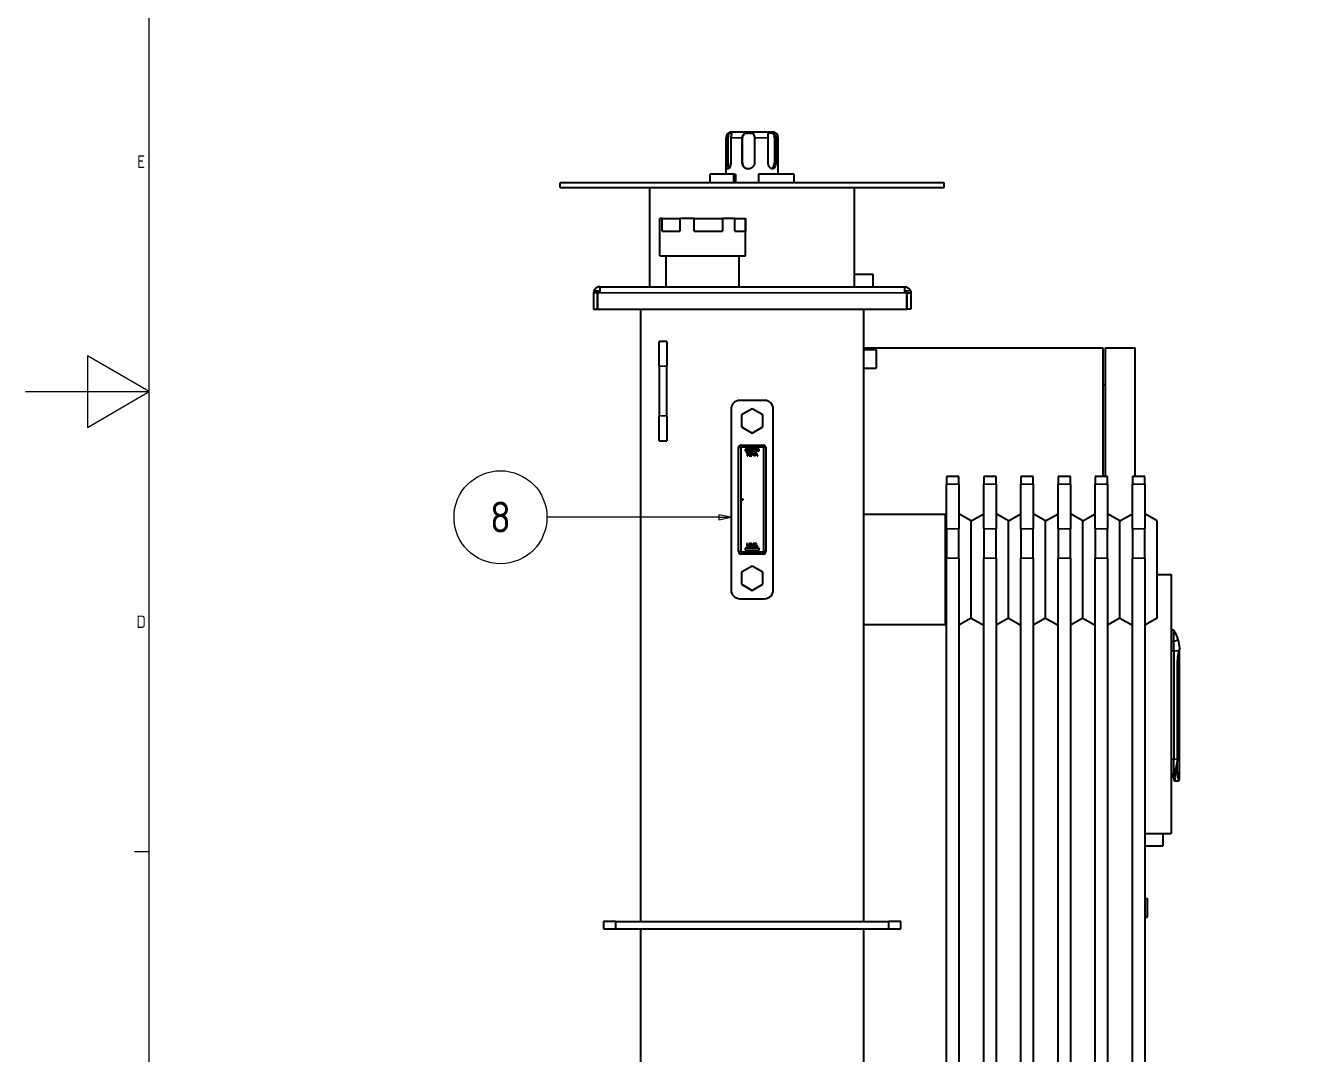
# Model space of a CAD drawing. Header units: millimetres. Extents: x 0 to 4205, y 0 to 2970.
# Drawn here: x 0 to 1025, y 950 to 1781 of the extents above; entities that cross this region are included whole.
import ezdxf

# ---------------------------------------------------------------- set-up
doc = ezdxf.new("R2010")
doc.units = ezdxf.units.MM
doc.header["$LTSCALE"] = 5
doc.layers.get('0').update_dxf_attribs({"color": 3, "lineweight": 25})
for name, color, linetype, lineweight in [('가시적인 것(ISO)', 3, 'Continuous', 40), ('가시적인 좁은 것(ISO)', 3, 'Continuous', 35), ('경계(ISO)', 7, 'Continuous', 25), ('기호(ISO)', 5, 'Continuous', 25)]:
    doc.layers.add(name, color=color, linetype=linetype, lineweight=lineweight)
doc.styles.add('문자 텍스트_PSTEK_POSCO', font='isocp.shx')
doc.styles.add('부품번호텍스트_PSTEK_POSCO', font='isocp.shx')

# ---------------------------------------------------------------- blocks, each defined once
blk = doc.blocks.new('경계 Default Border')
at = {"layer": '경계(ISO)'}
blk.add_line((20, 222.75), (17.6, 222.75), dxfattribs=at)
at = {"layer": '경계(ISO)', "flags": 128}
for points in [[(20, 20), (20, 574), (821, 574), (821, 20), (20, 20)], [(0, 297), (20, 297), (10, 302.77), (10, 291.23), (20, 297)]]:
    blk.add_lwpolyline(points, dxfattribs=at)
at = {"layer": '경계(ISO)', "color": 2, "char_height": 2, "attachment_point": 7, "style": '문자 텍스트_PSTEK_POSCO'}
for s, insert in [('E', (18.03, 333.11)), ('D', (17.92, 258.86))]:
    blk.add_mtext(s, dxfattribs=dict(at, insert=insert))

msp = doc.modelspace()

# ---------------------------------------------------------------- linework, layer by layer
at = {"layer": '가시적인 것(ISO)'}
for p, q in [((570.5156, 1694.7175), (602.5156, 1694.7175)), ((565.5156, 1660.6175), (565.5156, 1689.7175)), ((565.6982, 1669.7175), (565.6982, 1689.7175)), ((566.9986, 1669.7175), (566.9986, 1689.7175)), ((569.3364, 1689.7175), (569.3364, 1669.7175)), ((578.4998, 1669.7175), (578.4998, 1689.7175)), ((578.7102, 1669.7175), (578.7102, 1689.7175)), ((588.3857, 1689.7175), (588.3857, 1669.7175)), ((599.3172, 1669.7175), (599.3172, 1689.7175)), ((604.4748, 1689.7175), (604.4748, 1669.7175)), ((605.5649, 1689.7175), (605.5649, 1669.7175)), ((607.5156, 1660.6175), (607.5156, 1689.7175)), ((571.7339, 1660.6175), (552.5156, 1660.6175)), ((552.5156, 1653.6175), (552.5156, 1660.6175)), ((571.7339, 1660.6175), (573.0139, 1660.6175)), ((571.7339, 1655.1175), (571.7339, 1660.6175)), ((573.0139, 1660.6175), (573.0139, 1655.1175)), ((620.5156, 1660.6175), (591.5056, 1660.6175)), ((591.5056, 1660.6175), (591.5056, 1655.1175)), ((620.5156, 1653.6175), (620.5156, 1660.6175)), ((741.5156, 1653.6175), (431.5156, 1653.6175)), ((431.5156, 1649.6175), (431.5156, 1653.6175)), ((741.5156, 1649.6175), (741.5156, 1653.6175)), ((431.5156, 1649.6175), (741.5156, 1649.6175)), ((503.9156, 1569.6175), (503.9156, 1649.6175)), ((669.1156, 1579.6175), (669.1156, 1649.6175)), ((513.8335, 1624.6175), (512.0156, 1624.6175)), ((512.0156, 1594.6175), (512.0156, 1624.6175)), ((513.8335, 1624.6175), (528.1784, 1624.6175)), ((513.8335, 1614.6175), (513.8335, 1624.6175)), ((528.1784, 1624.6175), (528.1784, 1614.6175)), ((539.7451, 1624.6175), (528.1784, 1624.6175)), ((539.7451, 1624.6175), (562.655, 1624.6175)), ((539.7451, 1614.6175), (539.7451, 1624.6175)), ((572.4272, 1624.6175), (562.655, 1624.6175)), ((562.655, 1624.6175), (562.655, 1614.6175)), ((572.4272, 1624.6175), (580.9922, 1624.6175)), ((572.4272, 1614.6175), (572.4272, 1624.6175)), ((580.9922, 1624.6175), (580.9922, 1614.6175)), ((581.0156, 1624.6175), (580.9922, 1624.6175)), ((581.0156, 1594.6175), (581.0156, 1624.6175)), ((513.8335, 1614.6175), (528.1784, 1614.6175)), ((539.7451, 1614.6175), (562.655, 1614.6175)), ((572.4272, 1614.6175), (580.9922, 1614.6175)), ((512.0156, 1594.6175), (581.0156, 1594.6175)), ((517.0156, 1569.6175), (517.0156, 1594.6175)), ((576.0156, 1569.6175), (576.0156, 1594.6175)), ((684.0156, 1579.6175), (669.0156, 1579.6175)), ((669.0156, 1569.6175), (669.0156, 1579.6175)), ((684.0156, 1569.6175), (684.0156, 1579.6175)), ((463.5156, 1569.6175), (709.5156, 1569.6175)), ((461.7156, 1564.6175), (458.5156, 1564.6175)), ((458.5156, 1564.6175), (458.5156, 1551.6175)), ((461.7156, 1551.6175), (461.7156, 1564.6175)), ((463.5156, 1564.6175), (461.7863, 1564.6175)), ((461.7863, 1564.6175), (461.7863, 1551.6175)), ((711.2449, 1564.6175), (709.5156, 1564.6175)), ((711.2449, 1564.6175), (711.2449, 1551.6175)), ((711.3156, 1564.6175), (714.5156, 1564.6175)), ((711.3156, 1551.6175), (711.3156, 1564.6175)), ((714.5156, 1564.6175), (714.5156, 1551.6175)), ((458.5156, 1551.6175), (461.7156, 1551.6175)), ((461.7863, 1551.6175), (711.2449, 1551.6175)), ((496.5156, 1057.4175), (496.5156, 1551.6175)), ((676.5156, 1057.4175), (676.5156, 1551.6175)), ((714.5156, 1551.6175), (711.3156, 1551.6175)), ((511.5156, 1505.4175), (511.5156, 1525.4175)), ((517.5156, 1525.4175), (511.5156, 1525.4175)), ((517.5156, 1525.4175), (517.5156, 1505.4175)), ((676.5156, 1520.4175), (869.5156, 1520.4175)), ((676.5156, 1518.9175), (686.5156, 1518.9175)), ((686.5156, 1518.9175), (686.5156, 1503.9175)), ((869.5156, 1520.4175), (869.5156, 1416.4175)), ((871.5156, 1416.4175), (871.5156, 1520.4175)), ((871.5156, 1520.4175), (895.5156, 1520.4175)), ((895.5156, 1416.4175), (895.5156, 1520.4175)), ((511.5156, 1505.4175), (511.5156, 1465.4175)), ((517.5156, 1465.4175), (517.5156, 1505.4175)), ((676.5156, 1503.9175), (686.5156, 1503.9175)), ((869.5156, 1490.4175), (871.5156, 1490.4175)), ((596.5156, 1477.9175), (576.5156, 1477.9175)), ((569.5156, 1470.9175), (569.5156, 1324.9175)), ((586.5156, 1471.2324), (578.0156, 1466.3249)), ((578.0156, 1466.3249), (578.0156, 1456.51)), ((595.0156, 1466.3249), (586.5156, 1471.2324)), ((595.0156, 1456.51), (595.0156, 1466.3249)), ((603.5156, 1324.9175), (603.5156, 1470.9175)), ((511.5156, 1445.4175), (511.5156, 1465.4175)), ((517.5156, 1465.4175), (517.5156, 1445.4175)), ((578.0156, 1456.51), (586.5156, 1451.6025)), ((586.5156, 1451.6025), (595.0156, 1456.51)), ((511.5156, 1445.4175), (517.5156, 1445.4175)), ((575.5156, 1355.9175), (575.5156, 1439.9175)), ((577.2476, 1439.9175), (577.2476, 1398.1675)), ((577.5156, 1441.9175), (595.5156, 1441.9175)), ((595.5156, 1440.1854), (577.5156, 1440.1854)), ((580.7656, 1438.6675), (580.7656, 1437.1675)), ((592.2656, 1438.6675), (580.7656, 1438.6675)), ((580.7656, 1437.1675), (592.2656, 1437.1675)), ((581.7516, 1435.8175), (581.7516, 1435.5217)), ((583.7613, 1435.8175), (581.7516, 1435.8175)), ((581.7516, 1435.5217), (582.5903, 1435.5217)), ((582.5903, 1435.5217), (582.5903, 1433.3175)), ((582.9226, 1435.5217), (583.7613, 1435.5217)), ((582.9226, 1433.3175), (582.9226, 1435.5217)), ((583.7613, 1435.5217), (583.7613, 1435.8175)), ((585.5786, 1435.8175), (584.0146, 1435.8175)), ((584.0146, 1435.8175), (584.0146, 1433.3175)), ((584.3468, 1435.5217), (585.5786, 1435.5217)), ((584.3468, 1434.8369), (584.3468, 1435.5217)), ((585.5786, 1435.5217), (585.5786, 1435.8175)), ((585.9433, 1435.8175), (585.9433, 1433.3175)), ((586.3971, 1435.8175), (585.9433, 1435.8175)), ((586.2532, 1435.471), (586.8995, 1434.0063)), ((586.2532, 1433.3175), (586.2532, 1435.471)), ((587.0211, 1434.4257), (586.3971, 1435.8175)), ((587.6248, 1435.8175), (587.0211, 1434.4257)), ((587.1021, 1434.0063), (587.7544, 1435.471)), ((588.0867, 1435.8175), (587.6248, 1435.8175)), ((587.7544, 1435.471), (587.7544, 1433.3175)), ((588.0867, 1433.3175), (588.0867, 1435.8175)), ((588.5932, 1435.8175), (588.5932, 1433.3175)), ((589.2212, 1435.8175), (588.5932, 1435.8175)), ((588.9254, 1434.533), (588.9254, 1435.5298)), ((588.9254, 1435.5298), (589.201, 1435.5298)), ((592.2656, 1437.1675), (592.2656, 1438.6675)), ((595.7835, 1355.9175), (595.7835, 1439.9175)), ((597.5156, 1439.9175), (597.5156, 1355.9175)), ((582.5903, 1433.3175), (582.9226, 1433.3175)), ((584.0146, 1433.3175), (585.5786, 1433.3175)), ((585.4955, 1434.8369), (584.3468, 1434.8369)), ((584.3468, 1434.5411), (585.4955, 1434.5411)), ((584.3468, 1433.6133), (584.3468, 1434.5411)), ((585.5786, 1433.6133), (584.3468, 1433.6133)), ((585.4955, 1434.5411), (585.4955, 1434.8369)), ((585.5786, 1433.3175), (585.5786, 1433.6133)), ((585.9433, 1433.3175), (586.2532, 1433.3175)), ((586.8995, 1434.0063), (587.1021, 1434.0063)), ((587.7544, 1433.3175), (588.0867, 1433.3175)), ((588.5932, 1433.3175), (588.9254, 1433.3175)), ((589.1523, 1434.533), (588.9254, 1434.533)), ((588.9254, 1434.2494), (589.207, 1434.2494)), ((588.9254, 1433.3175), (588.9254, 1434.2494)), ((590.5543, 1433.7956), (590.5543, 1433.3175)), ((590.9554, 1433.7956), (590.5543, 1433.7956)), ((590.5543, 1433.3175), (590.9554, 1433.3175)), ((590.9554, 1433.3175), (590.9554, 1433.7956)), ((743.3156, 1416.4175), (743.3156, 1410.3867)), ((753.3156, 1416.4175), (743.3156, 1416.4175)), ((753.3156, 1410.3867), (753.3156, 1416.4175)), ((773.3156, 1416.4175), (773.3156, 1410.3867)), ((783.3156, 1416.4175), (773.3156, 1416.4175)), ((783.3156, 1410.3867), (783.3156, 1416.4175)), ((803.3156, 1416.4175), (803.3156, 1410.3867)), ((813.3156, 1416.4175), (803.3156, 1416.4175)), ((813.3156, 1410.3867), (813.3156, 1416.4175)), ((833.3156, 1416.4175), (833.3156, 1410.3867)), ((843.3156, 1416.4175), (833.3156, 1416.4175)), ((843.3156, 1410.3867), (843.3156, 1416.4175)), ((863.3156, 1416.4175), (863.3156, 1410.3867)), ((873.3156, 1416.4175), (863.3156, 1416.4175)), ((873.3156, 1410.3867), (873.3156, 1416.4175)), ((893.3156, 1416.4175), (893.3156, 1410.3867)), ((903.3156, 1416.4175), (893.3156, 1416.4175)), ((903.3156, 1410.3867), (903.3156, 1416.4175)), ((743.3156, 1374.2268), (743.3156, 1410.3867)), ((753.3156, 1410.3867), (753.3156, 1374.2268)), ((773.3156, 1374.2268), (773.3156, 1410.3867)), ((783.3156, 1410.3867), (783.3156, 1374.2268)), ((803.3156, 1374.2268), (803.3156, 1410.3867)), ((813.3156, 1410.3867), (813.3156, 1374.2268)), ((833.3156, 1374.2268), (833.3156, 1410.3867)), ((843.3156, 1410.3867), (843.3156, 1374.2268)), ((863.3156, 1374.2268), (863.3156, 1410.3867)), ((873.3156, 1410.3867), (873.3156, 1374.2268)), ((893.3156, 1374.2268), (893.3156, 1410.3867)), ((903.3156, 1410.3867), (903.3156, 1374.2268)), ((577.2476, 1398.1675), (577.2476, 1397.6675)), ((579.2476, 1398.1675), (577.2476, 1398.1675)), ((577.2476, 1397.6675), (577.2476, 1355.9175)), ((577.2476, 1397.6675), (579.2476, 1397.6675)), ((579.2476, 1397.6675), (579.2476, 1398.1675)), ((742.5362, 1385.9675), (676.5156, 1385.9675)), ((742.5362, 1385.9675), (743.3156, 1386.4175)), ((742.5362, 1296.8675), (742.5362, 1385.9675)), ((763.3156, 1380.644), (753.3156, 1386.4175)), ((763.3156, 1380.644), (773.3156, 1386.4175)), ((793.3156, 1380.644), (783.3156, 1386.4175)), ((793.3156, 1380.644), (803.3156, 1386.4175)), ((823.3156, 1380.644), (813.3156, 1386.4175)), ((823.3156, 1380.644), (833.3156, 1386.4175)), ((853.3156, 1380.644), (843.3156, 1386.4175)), ((853.3156, 1380.644), (863.3156, 1386.4175)), ((883.3156, 1380.644), (873.3156, 1386.4175)), ((883.3156, 1380.644), (893.3156, 1386.4175)), ((913.3156, 1380.644), (903.3156, 1386.4175)), ((743.3156, 1374.2268), (743.3156, 1350.7345)), ((753.3156, 1350.7345), (753.3156, 1374.2268)), ((763.3156, 1302.191), (763.3156, 1380.644)), ((773.3156, 1374.2268), (773.3156, 1350.7345)), ((783.3156, 1350.7345), (783.3156, 1374.2268)), ((793.3156, 1302.191), (793.3156, 1380.644)), ((803.3156, 1374.2268), (803.3156, 1350.7345)), ((813.3156, 1350.7345), (813.3156, 1374.2268)), ((823.3156, 1302.191), (823.3156, 1380.644)), ((833.3156, 1374.2268), (833.3156, 1350.7345)), ((843.3156, 1350.7345), (843.3156, 1374.2268)), ((853.3156, 1302.191), (853.3156, 1380.644)), ((863.3156, 1374.2268), (863.3156, 1350.7345)), ((873.3156, 1350.7345), (873.3156, 1374.2268)), ((883.3156, 1302.191), (883.3156, 1380.644)), ((893.3156, 1374.2268), (893.3156, 1350.7345)), ((903.3156, 1350.7345), (903.3156, 1374.2268)), ((913.3156, 1302.191), (913.3156, 1380.644)), ((577.5156, 1355.6495), (595.5156, 1355.6495)), ((595.5156, 1353.9175), (577.5156, 1353.9175)), ((580.7656, 1358.6675), (580.7656, 1357.1675)), ((592.2656, 1358.6675), (580.7656, 1358.6675)), ((580.7656, 1357.1675), (592.2656, 1357.1675)), ((582.1041, 1362.5175), (582.1041, 1360.0175)), ((582.4364, 1362.5175), (582.1041, 1362.5175)), ((582.1041, 1360.0175), (583.5527, 1360.0175)), ((582.4364, 1360.3133), (582.4364, 1362.5175)), ((583.5527, 1360.3133), (582.4364, 1360.3133)), ((583.5527, 1360.0175), (583.5527, 1360.3133)), ((585.378, 1362.5175), (583.814, 1362.5175)), ((583.814, 1362.5175), (583.814, 1360.0175)), ((583.814, 1360.0175), (585.378, 1360.0175)), ((584.1463, 1362.2217), (585.378, 1362.2217)), ((584.1463, 1361.5369), (584.1463, 1362.2217)), ((585.295, 1361.5369), (584.1463, 1361.5369)), ((584.1463, 1361.2411), (585.295, 1361.2411)), ((584.1463, 1360.3133), (584.1463, 1361.2411)), ((585.378, 1360.3133), (584.1463, 1360.3133)), ((585.295, 1361.2411), (585.295, 1361.5369)), ((585.378, 1362.2217), (585.378, 1362.5175)), ((585.378, 1360.0175), (585.378, 1360.3133)), ((585.4753, 1362.5175), (586.3363, 1360.0175)), ((585.8318, 1362.5175), (585.4753, 1362.5175)), ((586.5247, 1360.4409), (585.8318, 1362.5175)), ((586.3363, 1360.0175), (586.6949, 1360.0175)), ((587.2176, 1362.5175), (586.5247, 1360.4409)), ((586.6949, 1360.0175), (587.5559, 1362.5175)), ((587.5559, 1362.5175), (587.2176, 1362.5175)), ((589.359, 1362.5175), (587.795, 1362.5175)), ((587.795, 1362.5175), (587.795, 1360.0175)), ((587.795, 1360.0175), (589.359, 1360.0175)), ((588.1272, 1362.2217), (589.359, 1362.2217)), ((588.1272, 1361.5369), (588.1272, 1362.2217)), ((589.2759, 1361.5369), (588.1272, 1361.5369)), ((588.1272, 1361.2411), (589.2759, 1361.2411)), ((588.1272, 1360.3133), (588.1272, 1361.2411)), ((589.359, 1360.3133), (588.1272, 1360.3133)), ((589.2759, 1361.2411), (589.2759, 1361.5369)), ((589.359, 1362.2217), (589.359, 1362.5175)), ((589.359, 1360.0175), (589.359, 1360.3133)), ((589.7237, 1362.5175), (589.7237, 1360.0175)), ((590.0559, 1362.5175), (589.7237, 1362.5175)), ((589.7237, 1360.0175), (591.1722, 1360.0175)), ((590.0559, 1360.3133), (590.0559, 1362.5175)), ((591.1722, 1360.3133), (590.0559, 1360.3133)), ((591.1722, 1360.0175), (591.1722, 1360.3133)), ((592.2656, 1357.1675), (592.2656, 1358.6675)), ((586.5156, 1344.2324), (578.0156, 1339.3249)), ((595.0156, 1339.3249), (586.5156, 1344.2324)), ((743.3156, 632.1004), (743.3156, 1350.7345)), ((753.3156, 1350.7345), (753.3156, 632.1004)), ((773.3156, 632.1004), (773.3156, 1350.7345)), ((783.3156, 1350.7345), (783.3156, 632.1004)), ((803.3156, 632.1004), (803.3156, 1350.7345)), ((813.3156, 1350.7345), (813.3156, 632.1004)), ((833.3156, 632.1004), (833.3156, 1350.7345)), ((843.3156, 1350.7345), (843.3156, 632.1004)), ((863.3156, 632.1004), (863.3156, 1350.7345)), ((873.3156, 1350.7345), (873.3156, 632.1004)), ((893.3156, 632.1004), (893.3156, 1350.7345)), ((903.3156, 1350.7345), (903.3156, 632.1004)), ((578.0156, 1339.3249), (578.0156, 1329.51)), ((595.0156, 1329.51), (595.0156, 1339.3249)), ((913.3156, 1337.4175), (924.5156, 1337.4175)), ((924.5156, 1337.4175), (924.5156, 1128.4175)), ((578.0156, 1329.51), (586.5156, 1324.6025)), ((586.5156, 1324.6025), (595.0156, 1329.51)), ((576.5156, 1317.9175), (596.5156, 1317.9175)), ((763.3156, 1302.191), (753.3156, 1296.4175)), ((763.3156, 1302.191), (773.3156, 1296.4175)), ((793.3156, 1302.191), (783.3156, 1296.4175)), ((793.3156, 1302.191), (803.3156, 1296.4175)), ((823.3156, 1302.191), (813.3156, 1296.4175)), ((823.3156, 1302.191), (833.3156, 1296.4175)), ((853.3156, 1302.191), (843.3156, 1296.4175)), ((853.3156, 1302.191), (863.3156, 1296.4175)), ((883.3156, 1302.191), (873.3156, 1296.4175)), ((883.3156, 1302.191), (893.3156, 1296.4175)), ((913.3156, 1302.191), (903.3156, 1296.4175)), ((742.5362, 1296.8675), (676.5156, 1296.8675)), ((742.5362, 1296.8675), (743.3156, 1296.4175)), ((926.7847, 1292.5685), (924.5156, 1292.5685)), ((926.7847, 1275.7822), (926.7847, 1188.4283)), ((930.982, 1275.9896), (930.982, 1206.4527)), ((929.737, 1188.4206), (929.737, 1268.4175)), ((931.2233, 1194.2675), (931.2233, 1206.5675)), ((930.982, 1194.3822), (930.9819, 1171.8346)), ((926.2847, 1173.7148), (924.5156, 1173.7148)), ((926.7847, 1177.2853), (926.7847, 1171.8175)), ((927.7847, 1170.8175), (930.6619, 1170.8175)), ((903.3156, 1128.4175), (924.5156, 1128.4175)), ((918.0156, 1128.4175), (918.0156, 1118.4175)), ((903.3156, 1118.4175), (918.0156, 1118.4175)), ((903.3156, 1075.9175), (905.5156, 1075.9175)), ((905.5156, 1060.9175), (905.5156, 1075.9175)), ((476.5156, 1057.4175), (466.5156, 1057.4175)), ((466.5156, 1057.4175), (466.5156, 1051.4175)), ((476.5156, 1051.4175), (476.5156, 1057.4175)), ((476.5156, 1057.4175), (696.5156, 1057.4175)), ((706.5156, 1057.4175), (696.5156, 1057.4175)), ((696.5156, 1057.4175), (696.5156, 1051.4175)), ((706.5156, 1051.4175), (706.5156, 1057.4175)), ((903.3156, 1060.9175), (905.5156, 1060.9175)), ((466.5156, 1051.4175), (476.5156, 1051.4175)), ((476.5156, 1051.4175), (696.5156, 1051.4175)), ((496.5156, 555.9175), (496.5156, 1051.4175)), ((676.5156, 555.9175), (676.5156, 1051.4175)), ((696.5156, 1051.4175), (706.5156, 1051.4175))]:
    msp.add_line(p, q, dxfattribs=at)
for centre, radius, start, end in [((570.5156, 1689.7175), 5, 90, 180), ((602.5156, 1689.7175), 5, 0, 90), ((576.5156, 1470.9175), 7, 90, 180), ((596.5156, 1470.9175), 7, 0, 90), ((577.5156, 1439.9175), 2, 90, 180), ((577.5156, 1439.9175), 0.2679, 90, 180), ((595.5156, 1439.9175), 2, 0, 90), ((595.5156, 1439.9175), 0.2679, 0, 90), ((577.5156, 1355.9175), 2, 180, 270), ((577.5156, 1355.9175), 0.2679, 180, 270), ((595.5156, 1355.9175), 2, 270, 0), ((595.5156, 1355.9175), 0.2679, 270, 0), ((576.5156, 1324.9175), 7, 180, 270), ((596.5156, 1324.9175), 7, 270, 0), ((895.7528, 1273.8933), 36.218, 17.1715826, 31.0397636), ((901.8656, 1275.7822), 29.82, 4.3373602, 17.1715826), ((930.7233, 1206.5675), 0.5, 0, 58.841471), ((930.7233, 1194.2675), 0.5, 301.1584721, 0), ((906.822, 1188.5371), 22.9153, 330.4303329, 359.708504), ((927.7847, 1171.8175), 1, 180, 270)]:
    msp.add_arc(centre, radius, start, end, dxfattribs=at)
for centre, major_axis, ratio, start_param, end_param in [((568.8177, 1689.7175), (0, 5), 0.363819038, 0.71583806, 1.570796327), ((583.6531, 1689.7175), (0, 5), 0.988585898, 0.71583806, 1.570796327), ((601.351, 1689.7175), (0, -5), 0.62476686, 1.570796327, 2.425754593), ((568.8177, 1669.7175), (0, 5), 0.363819038, 1.570796327, 2.644092427), ((583.6531, 1669.7175), (0, -5), 0.988585898, 4.71238898, 6.252709457), ((601.351, 1669.7175), (0, -5), 0.62476686, 0.248001098, 1.570796327)]:
    msp.add_ellipse(centre, major_axis=major_axis, ratio=ratio, start_param=start_param, end_param=end_param, dxfattribs=at)
for points, knots in [([(565.6982, 1689.7175), (565.6982, 1690.2317), (565.7848, 1690.7364), (566.1258, 1691.7235), (566.3851, 1692.1863), (566.976, 1692.9356), (567.2859, 1693.2342), (567.6239, 1693.4902)], [-0.9284180775, -0.9284180775, -0.9284180775, -0.9284180775, -0.7727381345, -0.7727381345, -0.6068369097, -0.6068369097, -0.4674324796, -0.4674324796, -0.4674324796, -0.4674324796]), ([(567.6239, 1693.4902), (568.0287, 1693.6549), (568.4409, 1693.7175), (569.1944, 1693.7175), (569.6066, 1693.6549), (570.0114, 1693.4902)], [1.6998640163, 1.6998640163, 1.6998640163, 1.6998640163, 2.0105140705, 2.0105140705, 2.3211641247, 2.3211641247, 2.3211641247, 2.3211641247]), ([(570.0114, 1693.4902), (569.8877, 1693.2342), (569.777, 1692.9356), (569.5695, 1692.1863), (569.4809, 1691.7235), (569.3652, 1690.7364), (569.3364, 1690.2317), (569.3364, 1689.7175)], [-0.4568319805, -0.4568319805, -0.4568319805, -0.4568319805, -0.3186836258, -0.3186836258, -0.1542772203, -0.1542772203, 0, 0, 0, 0]), ([(578.4998, 1689.7175), (578.4998, 1690.1325), (578.557, 1690.5424), (578.7783, 1691.3363), (578.9408, 1691.7118), (579.4797, 1692.6285), (579.9177, 1693.1069), (580.4093, 1693.4902)], [-0.4588581724, -0.4588581724, -0.4588581724, -0.4588581724, -0.333740928, -0.333740928, -0.2076110196, -0.2076110196, 0, 0, 0, 0]), ([(580.4093, 1693.4902), (581.5092, 1693.6549), (582.6294, 1693.7175), (584.6768, 1693.7175), (585.7969, 1693.6549), (586.8969, 1693.4902)], [1.6998640163, 1.6998640163, 1.6998640163, 1.6998640163, 2.0105140705, 2.0105140705, 2.3211641247, 2.3211641247, 2.3211641247, 2.3211641247]), ([(586.8969, 1693.4902), (587.1774, 1693.207), (587.4375, 1692.8714), (587.8785, 1692.105), (588.0583, 1691.6814), (588.316, 1690.7406), (588.3857, 1690.2338), (588.3857, 1689.7175)], [-0.4567408314, -0.4567408314, -0.4567408314, -0.4567408314, -0.3039518372, -0.3039518372, -0.1549125385, -0.1549125385, 0, 0, 0, 0]), ([(599.301, 1693.4902), (599.9961, 1693.6549), (600.7041, 1693.7175), (601.998, 1693.7175), (602.7059, 1693.6549), (603.401, 1693.4902)], [1.6998640163, 1.6998640163, 1.6998640163, 1.6998640163, 2.0105140705, 2.0105140705, 2.3211641247, 2.3211641247, 2.3211641247, 2.3211641247]), ([(599.3172, 1689.7175), (599.3172, 1690.2296), (599.3184, 1690.7323), (599.3205, 1691.7093), (599.3212, 1692.1656), (599.316, 1692.9208), (599.3109, 1693.2279), (599.301, 1693.4902)], [-0.928352843, -0.928352843, -0.928352843, -0.928352843, -0.77331511, -0.77331511, -0.6102282936, -0.6102282936, -0.4673837576, -0.4673837576, -0.4673837576, -0.4673837576]), ([(603.401, 1693.4902), (603.7878, 1693.2279), (604.143, 1692.9208), (604.8031, 1692.1656), (605.0884, 1691.7093), (605.4677, 1690.7323), (605.5649, 1690.2296), (605.5649, 1689.7175)], [-0.4568150987, -0.4568150987, -0.4568150987, -0.4568150987, -0.3152577951, -0.3152577951, -0.1536406227, -0.1536406227, 0, 0, 0, 0]), ([(566.9547, 1664.7175), (566.7254, 1664.7175), (566.5104, 1664.8439), (566.1676, 1665.355), (566.0382, 1665.7394), (565.857, 1666.6245), (565.7927, 1667.1851), (565.7141, 1668.4163), (565.6982, 1669.087), (565.6982, 1669.7175)], [-0.7565116882, -0.7565116882, -0.7565116882, -0.7565116882, -0.5673945829, -0.5673945829, -0.3782774776, -0.3782774776, -0.1891387388, -0.1891387388, 0, 0, 0, 0]), ([(569.3364, 1669.7175), (569.3364, 1669.087), (569.2603, 1668.4163), (568.9671, 1667.1851), (568.7517, 1666.6245), (568.2888, 1665.7394), (568.0103, 1665.355), (567.4572, 1664.8439), (567.1841, 1664.7175), (566.9547, 1664.7175)], [-1.5130233764, -1.5130233764, -1.5130233764, -1.5130233764, -1.3238846376, -1.3238846376, -1.1347458988, -1.1347458988, -0.9456287935, -0.9456287935, -0.7565116882, -0.7565116882, -0.7565116882, -0.7565116882]), ([(583.3518, 1664.7175), (582.7286, 1664.7175), (582.0702, 1664.8439), (580.87, 1665.355), (580.3278, 1665.7394), (579.4756, 1666.6245), (579.1078, 1667.1851), (578.62, 1668.4163), (578.4998, 1669.087), (578.4998, 1669.7175)], [-0.7565116882, -0.7565116882, -0.7565116882, -0.7565116882, -0.5673945829, -0.5673945829, -0.3782774776, -0.3782774776, -0.1891387388, -0.1891387388, 0, 0, 0, 0]), ([(588.3857, 1669.7175), (588.3857, 1669.087), (588.2558, 1668.4163), (587.7332, 1667.1851), (587.341, 1666.6245), (586.4432, 1665.7394), (585.8769, 1665.355), (584.6428, 1664.8439), (583.975, 1664.7175), (583.3518, 1664.7175)], [-1.5130233764, -1.5130233764, -1.5130233764, -1.5130233764, -1.3238846376, -1.3238846376, -1.1347458988, -1.1347458988, -0.9456287935, -0.9456287935, -0.7565116882, -0.7565116882, -0.7565116882, -0.7565116882]), ([(602.9126, 1664.7175), (602.5188, 1664.7175), (602.0753, 1664.8439), (601.218, 1665.355), (600.8052, 1665.7394), (600.1341, 1666.6245), (599.8307, 1667.1851), (599.4215, 1668.4163), (599.3172, 1669.087), (599.3172, 1669.7175)], [-0.7565116882, -0.7565116882, -0.7565116882, -0.7565116882, -0.5673945829, -0.5673945829, -0.3782774776, -0.3782774776, -0.1891387388, -0.1891387388, 0, 0, 0, 0]), ([(605.5649, 1669.7175), (605.5649, 1669.087), (605.5111, 1668.4163), (605.2818, 1667.1851), (605.1049, 1666.6245), (604.67, 1665.7394), (604.3823, 1665.355), (603.7012, 1664.8439), (603.3065, 1664.7175), (602.9126, 1664.7175)], [-1.5130233764, -1.5130233764, -1.5130233764, -1.5130233764, -1.3238846376, -1.3238846376, -1.1347458988, -1.1347458988, -0.9456287935, -0.9456287935, -0.7565116882, -0.7565116882, -0.7565116882, -0.7565116882]), ([(463.5156, 1569.6175), (462.0101, 1569.6175), (460.5207, 1568.895), (459.5888, 1567.7127), (459.28, 1567.321), (459.0304, 1566.8827), (458.8508, 1566.4175)], [0, 0, 0, 0, 0.5750445893, 0.5750445893, 0.5750445893, 0.7655533801, 0.7655533801, 0.7655533801, 0.7655533801]), ([(463.5156, 1569.6175), (463.5156, 1569.3285), (463.5156, 1568.895), (463.5156, 1567.7127), (463.5156, 1566.8389), (463.5156, 1565.73), (463.5156, 1564.6175)], [0, 0, 0, 0, 0.575044589, 0.575044589, 0.575044589, 1, 1, 1, 1]), ([(709.5156, 1569.6175), (709.5156, 1569.3285), (709.5156, 1568.895), (709.5156, 1567.7127), (709.5156, 1566.8389), (709.5156, 1565.73), (709.5156, 1564.6175)], [0, 0, 0, 0, 0.575044589, 0.575044589, 0.575044589, 1, 1, 1, 1]), ([(709.5156, 1569.6175), (711.0211, 1569.6175), (712.5104, 1568.895), (713.4424, 1567.7127), (713.7511, 1567.321), (714.0008, 1566.8827), (714.1804, 1566.4175)], [0, 0, 0, 0, 0.5750445893, 0.5750445893, 0.5750445893, 0.7655533801, 0.7655533801, 0.7655533801, 0.7655533801]), ([(461.7156, 1564.6175), (461.7156, 1565.3171), (462.1637, 1565.9966), (462.8069, 1566.2721), (463.0301, 1566.3677), (463.2728, 1566.4175), (463.5156, 1566.4175)], [-1, -1, -1, -1, -0.257620627, -0.257620627, -0.257620627, 0, 0, 0, 0]), ([(711.3156, 1564.6175), (711.3156, 1565.3171), (710.8674, 1565.9966), (710.2243, 1566.2721), (710.0011, 1566.3677), (709.7584, 1566.4175), (709.5156, 1566.4175)], [-1, -1, -1, -1, -0.257620627, -0.257620627, -0.257620627, 0, 0, 0, 0]), ([(926.7847, 1283.4824), (926.7847, 1284.5668), (926.7847, 1285.6064), (926.7847, 1287.5473), (926.7847, 1288.4453), (926.7847, 1289.6433), (926.7847, 1290.0171), (926.7847, 1290.8787), (926.7847, 1291.3284), (926.7847, 1291.8863), (926.7847, 1292.0522), (926.7848, 1292.3423), (926.7847, 1292.4665), (926.7847, 1292.5685)], [-1.437387601, -1.437387601, -1.437387601, -1.437387601, -1.077997962, -1.077997962, -0.718291007, -0.718291007, -0.538641982, -0.538641982, -0.269197769, -0.269197769, -0.134517837, -0.134517837, -0.000001, -0.000001, -0.000001, -0.000001]), ([(926.7847, 1275.7822), (926.7847, 1277.105), (926.7847, 1278.4295), (926.7847, 1280.3706), (926.7847, 1281.01), (926.7847, 1282.2657), (926.7847, 1282.8822), (926.7847, 1283.4824)], [-0.7941828245, -0.7941828245, -0.7941828245, -0.7941828245, -0.3970604794, -0.3970604794, -0.1985164002, -0.1985164002, -0.000001, -0.000001, -0.000001, -0.000001]), ([(930.8904, 1275.6936), (930.659, 1274.945), (930.4153, 1274.0498), (930.0228, 1272.1221), (929.8679, 1271.0673), (929.756, 1269.4726), (929.737, 1268.944), (929.737, 1268.4175)], [0, 0, 0, 0, 0.3390208391, 0.3390208391, 0.6669325087, 0.6669325087, 0.8249051209, 0.8249051209, 0.8249051209, 0.8249051209]), ([(931.5887, 1277.9297), (931.4913, 1277.6206), (931.3428, 1277.1487), (931.0755, 1276.2911), (930.986, 1276.0029), (930.8904, 1275.6936)], [0, 0, 0, 0, 0.3156978564, 0.3156978564, 0.4551178764, 0.4551178764, 0.4551178764, 0.4551178764]), ([(930.982, 1194.3822), (930.903, 1194.7131), (930.8045, 1195.1533), (930.597, 1196.2416), (930.4745, 1196.9978), (930.3004, 1198.6596), (930.2514, 1199.5654), (930.2514, 1200.4175), (930.2514, 1201.2695), (930.3004, 1202.1754), (930.4745, 1203.8371), (930.597, 1204.5934), (930.8045, 1205.6817), (930.903, 1206.1218), (930.982, 1206.4527)], [-0.721518367, -0.721518367, -0.721518367, -0.721518367, -0.511214098, -0.511214098, -0.255607049, -0.255607049, 0, 0, 0, 0.255607049, 0.255607049, 0.511214098, 0.511214098, 0.721518367, 0.721518367, 0.721518367, 0.721518367]), ([(926.7847, 1177.3379), (926.7847, 1178.0383), (926.7847, 1178.817), (926.7847, 1180.5058), (926.7847, 1181.4111), (926.7847, 1183.3153), (926.7847, 1184.3084), (926.7847, 1185.8362), (926.7847, 1186.3508), (926.7847, 1187.3866), (926.7847, 1187.9074), (926.7847, 1188.4283)], [-1.252209251, -1.252209251, -1.252209251, -1.252209251, -0.938968243, -0.938968243, -0.625761455, -0.625761455, -0.312628502, -0.312628502, -0.156249301, -0.156249301, -0.000001, -0.000001, -0.000001, -0.000001]), ([(926.2847, 1176.9706), (926.3359, 1176.9736), (926.3902, 1176.9841), (926.4715, 1177.0108), (926.4979, 1177.0214), (926.5617, 1177.0514), (926.5976, 1177.0728), (926.6774, 1177.1314), (926.7176, 1177.1723), (926.7713, 1177.2577), (926.7847, 1177.2994), (926.7847, 1177.3379)], [-0.07078120055, -0.07078120055, -0.07078120055, -0.07078120055, -0.05546196354, -0.05546196354, -0.04764297694, -0.04764297694, -0.03547688558, -0.03547688558, -0.01721739394, -0.01721739394, -0.00000104225, -0.00000104225, -0.00000104225, -0.00000104225]), ([(926.2847, 1173.7148), (926.3493, 1173.7148), (926.4142, 1173.7274), (926.4747, 1173.7523), (926.5352, 1173.7771), (926.5912, 1173.8142), (926.6378, 1173.8607), (926.6844, 1173.9072), (926.7217, 1173.9631), (926.7467, 1174.0236), (926.7718, 1174.0842), (926.7847, 1174.1496), (926.7847, 1174.2148)], [0, 0, 0, 0, 0.25, 0.25, 0.25, 0.5, 0.5, 0.5, 0.75, 0.75, 0.75, 1, 1, 1, 1]), ([(926.7847, 1177.2853), (926.7847, 1177.2349), (926.7847, 1177.1841), (926.7847, 1177.1332), (926.7847, 1177.011), (926.7847, 1176.8875), (926.7847, 1176.7634), (926.7847, 1176.7077), (926.7847, 1176.6519), (926.7847, 1176.5961), (926.7847, 1176.4638), (926.7847, 1176.3312), (926.7847, 1176.1997), (926.7847, 1176.152), (926.7847, 1176.1044), (926.7847, 1176.057), (926.7847, 1175.9188), (926.7847, 1175.7825), (926.7847, 1175.6511), (926.7847, 1175.6135), (926.7847, 1175.5762), (926.7847, 1175.5395), (926.7847, 1175.4038), (926.7847, 1175.2745), (926.7847, 1175.1545), (926.7847, 1175.1283), (926.7847, 1175.1027), (926.7847, 1175.0774), (926.7847, 1174.9556), (926.7847, 1174.8447), (926.7847, 1174.7473), (926.7847, 1174.7319), (926.7847, 1174.7168), (926.7847, 1174.702), (926.7847, 1174.6045), (926.7847, 1174.5221), (926.7847, 1174.4481), (926.7847, 1174.4403), (926.7847, 1174.4326), (926.7847, 1174.4249), (926.7847, 1174.3494), (926.7847, 1174.2822), (926.7847, 1174.2247), (926.7847, 1174.2213), (926.7847, 1174.218), (926.7847, 1174.2148)], [0.0890031704, 0.0890031704, 0.0890031704, 0.0890031704, 0.125, 0.125, 0.125, 0.2112975351, 0.2112975351, 0.2112975351, 0.25, 0.25, 0.25, 0.3417092479, 0.3417092479, 0.3417092479, 0.375, 0.375, 0.375, 0.4721806744, 0.4721806744, 0.4721806744, 0.5, 0.5, 0.5, 0.6026523465, 0.6026523465, 0.6026523465, 0.625, 0.625, 0.625, 0.7329148, 0.7329148, 0.7329148, 0.75, 0.75, 0.75, 0.8630816372, 0.8630816372, 0.8630816372, 0.875, 0.875, 0.875, 0.9931297248, 0.9931297248, 0.9931297248, 1, 1, 1, 1]), ([(930.982, 1170.9334), (930.9696, 1170.923), (930.9567, 1170.9133), (930.903, 1170.8768), (930.8581, 1170.855), (930.7634, 1170.8253), (930.7124, 1170.8175), (930.6619, 1170.8175)], [0, 0, 0, 0, 0.00483601773, 0.00483601773, 0.01948512564, 0.01948512564, 0.03461617554, 0.03461617554, 0.03461617554, 0.03461617554]), ([(930.982, 1170.9334), (930.982, 1170.9339), (930.982, 1170.9346), (930.982, 1170.9405), (930.982, 1170.9509), (930.982, 1170.9655), (930.982, 1170.9844), (930.982, 1171.0072), (930.982, 1171.0339), (930.982, 1171.064), (930.982, 1171.0974), (930.982, 1171.1336), (930.982, 1171.1723), (930.982, 1171.213), (930.982, 1171.2554), (930.982, 1171.299), (930.982, 1171.3432), (930.982, 1171.3875), (930.982, 1171.4314), (930.982, 1171.4742), (930.982, 1171.5159), (930.982, 1171.5569), (930.982, 1171.5964), (930.982, 1171.6346), (930.982, 1171.6717), (930.982, 1171.7088), (930.982, 1171.7465), (930.982, 1171.7883), (930.9819, 1171.8188), (930.9819, 1171.8346)], [0.5017582975, 0.5017582975, 0.5017582975, 0.5017582975, 0.5185185185, 0.537037037, 0.5555555556, 0.5740740741, 0.5925925926, 0.6111111111, 0.6296296296, 0.6481481481, 0.6666666667, 0.6851851852, 0.7037037037, 0.7222222222, 0.7407407407, 0.7592592593, 0.7777777778, 0.7962962963, 0.8148148148, 0.8333333333, 0.8518518519, 0.8703703704, 0.8888888889, 0.9074074074, 0.9259259259, 0.9444444444, 0.962962963, 0.9814814815, 1, 1, 1, 1])]:
    msp.add_open_spline(points, degree=3, knots=knots, dxfattribs=at)
for points, degree in [([(571.8427, 1653.6179), (571.7701, 1654.1222), (571.7339, 1654.6258), (571.7339, 1655.1175)], 3), ([(573.0139, 1655.1175), (573.0139, 1654.6251), (573.0495, 1654.1216), (573.1208, 1653.6179)], 3), ([(591.5056, 1655.1175), (591.5056, 1654.6258), (591.4658, 1654.1222), (591.386, 1653.6179)], 3), ([(458.8508, 1566.4175), (458.6299, 1565.8449), (458.5156, 1565.2312), (458.5156, 1564.6175)], 3), ([(714.1804, 1566.4175), (714.4013, 1565.8449), (714.5156, 1565.2312), (714.5156, 1564.6175)], 3), ([(589.201, 1435.5298), (589.357, 1435.5298), (589.5677, 1435.4872), (589.6467, 1435.4346)], 2), ([(589.8756, 1435.6615), (589.7561, 1435.7445), (589.4441, 1435.8175), (589.2212, 1435.8175)], 2), ([(589.6467, 1435.4346), (589.7378, 1435.3738), (589.827, 1435.1833), (589.827, 1435.0537)], 2), ([(589.827, 1435.0537), (589.827, 1434.9342), (589.7601, 1434.7579), (589.6852, 1434.6829)], 2), ([(590.1734, 1435.0638), (590.1734, 1435.2725), (590.0154, 1435.5663), (589.8756, 1435.6615)], 2), ([(589.9546, 1434.5087), (590.0579, 1434.61), (590.1734, 1434.9017), (590.1734, 1435.0638)], 2), ([(589.6852, 1434.6829), (589.6041, 1434.5979), (589.3549, 1434.533), (589.1523, 1434.533)], 2), ([(589.207, 1434.2494), (589.4745, 1434.2494), (589.8249, 1434.3811), (589.9546, 1434.5087)], 2), ([(931.6001, 1278.0373), (931.6035, 1278.0025), (931.5994, 1277.965), (931.5885, 1277.9297)], 3), ([(930.662, 1170.8175), (930.662, 1170.8175), (930.662, 1170.8175), (930.662, 1170.8175)], 3)]:
    msp.add_open_spline(points, degree=degree, dxfattribs=at)
at = {"layer": '가시적인 좁은 것(ISO)'}
for p, q in [((565.6982, 1689.7175), (565.5156, 1689.7175)), ((565.6982, 1689.7175), (566.9986, 1689.7175)), ((578.4998, 1689.7175), (569.3364, 1689.7175)), ((578.4998, 1689.7175), (578.7102, 1689.7175)), ((599.3172, 1689.7175), (588.3857, 1689.7175)), ((605.5649, 1689.7175), (604.4748, 1689.7175)), ((607.5156, 1689.7175), (605.5649, 1689.7175)), ((565.6982, 1669.7175), (566.9986, 1669.7175)), ((578.4998, 1669.7175), (578.7102, 1669.7175)), ((605.5649, 1669.7175), (604.4748, 1669.7175)), ((573.0139, 1655.1175), (571.7339, 1655.1175)), ((463.5156, 1566.4175), (458.8508, 1566.4175)), ((709.5156, 1564.6175), (463.5156, 1564.6175)), ((714.1804, 1566.4175), (709.5156, 1566.4175)), ((511.5156, 1505.4175), (517.5156, 1505.4175)), ((517.5156, 1465.4175), (511.5156, 1465.4175)), ((575.5156, 1439.9175), (577.2476, 1439.9175)), ((577.5156, 1441.9175), (577.5156, 1440.1854)), ((595.5156, 1441.9175), (595.5156, 1440.1854)), ((597.5156, 1439.9175), (595.7835, 1439.9175)), ((743.3156, 1410.3867), (753.3156, 1410.3867)), ((773.3156, 1410.3867), (783.3156, 1410.3867)), ((803.3156, 1410.3867), (813.3156, 1410.3867)), ((833.3156, 1410.3867), (843.3156, 1410.3867)), ((863.3156, 1410.3867), (873.3156, 1410.3867)), ((893.3156, 1410.3867), (903.3156, 1410.3867)), ((743.3156, 1374.2268), (753.3156, 1374.2268)), ((773.3156, 1374.2268), (783.3156, 1374.2268)), ((803.3156, 1374.2268), (813.3156, 1374.2268)), ((833.3156, 1374.2268), (843.3156, 1374.2268)), ((863.3156, 1374.2268), (873.3156, 1374.2268)), ((893.3156, 1374.2268), (903.3156, 1374.2268)), ((575.5156, 1355.9175), (577.2476, 1355.9175)), ((577.5156, 1353.9175), (577.5156, 1355.6495)), ((595.5156, 1353.9175), (595.5156, 1355.6495)), ((597.5156, 1355.9175), (595.7835, 1355.9175)), ((743.3156, 1350.7345), (753.3156, 1350.7345)), ((773.3156, 1350.7345), (783.3156, 1350.7345)), ((803.3156, 1350.7345), (813.3156, 1350.7345)), ((833.3156, 1350.7345), (843.3156, 1350.7345)), ((863.3156, 1350.7345), (873.3156, 1350.7345)), ((893.3156, 1350.7345), (903.3156, 1350.7345)), ((926.7847, 1283.4824), (924.5156, 1283.4824)), ((926.7847, 1283.4824), (930.3564, 1284.5861)), ((926.7847, 1275.7822), (924.5156, 1275.7822)), ((926.7847, 1275.7822), (930.8921, 1275.7822)), ((929.7113, 1188.4206), (929.7113, 1268.4175)), ((929.737, 1268.4175), (929.7113, 1268.4175)), ((930.7233, 1195.5798), (930.7233, 1205.2552)), ((926.7847, 1188.4283), (924.5156, 1188.4283)), ((927.7847, 1179.2809), (927.7847, 1170.8175)), ((929.079, 1180.0675), (928.1147, 1180.0675)), ((929.079, 1183.0838), (929.079, 1180.0675)), ((929.079, 1180.0675), (929.5473, 1180.0675)), ((929.5473, 1185.5921), (929.5473, 1180.0675)), ((929.737, 1188.4206), (929.7113, 1188.4206))]:
    msp.add_line(p, q, dxfattribs=at)
msp.add_arc((906.822, 1188.5371), 22.8896, 330.7072187, 359.7081759, dxfattribs=at)
for centre, major_axis, ratio, start_param, end_param in [((930.6037, 1275.7822), (0.2866, -0.0886), 0.717119707, 6.28318517, 6.690123993), ((906.7757, 1188.4907), (-25.0898, 0.0745), 0.000198744, 2.493928494, 2.724173575)]:
    msp.add_ellipse(centre, major_axis=major_axis, ratio=ratio, start_param=start_param, end_param=end_param, dxfattribs=at)
for points, knots in [([(929.7113, 1268.4175), (929.7113, 1268.705), (929.7169, 1268.9887), (929.7274, 1269.268), (929.738, 1269.5473), (929.7536, 1269.8222), (929.774, 1270.0943), (929.7944, 1270.3665), (929.8195, 1270.6359), (929.8479, 1270.8945), (929.8763, 1271.1531), (929.9079, 1271.401), (929.9434, 1271.6495), (929.9789, 1271.898), (930.0184, 1272.1472), (930.0639, 1272.4062), (930.1093, 1272.6652), (930.1608, 1272.934), (930.2184, 1273.2089), (930.2759, 1273.4839), (930.3395, 1273.7649), (930.4091, 1274.0501), (930.4788, 1274.3352), (930.5544, 1274.6244), (930.6353, 1274.9145), (930.7162, 1275.2046), (930.8025, 1275.4957), (930.8921, 1275.7822)], [0, 0, 0, 0, 0.111111111, 0.111111111, 0.111111111, 0.222222222, 0.222222222, 0.222222222, 0.333333333, 0.333333333, 0.333333333, 0.444444444, 0.444444444, 0.444444444, 0.555555556, 0.555555556, 0.555555556, 0.666666667, 0.666666667, 0.666666667, 0.777777778, 0.777777778, 0.777777778, 0.888888889, 0.888888889, 0.888888889, 1, 1, 1, 1]), ([(930.8921, 1275.7822), (930.9991, 1276.1276), (931.0969, 1276.4408), (931.1842, 1276.7211), (931.1988, 1276.7679), (931.2131, 1276.8138), (931.2272, 1276.8588), (931.2971, 1277.0831), (931.3604, 1277.2855), (931.4185, 1277.4682), (931.4415, 1277.5404), (931.4636, 1277.6096), (931.4847, 1277.6756), (931.5277, 1277.81), (931.5665, 1277.931), (931.6001, 1278.0374)], [0.0000000018, 0.0000000018, 0.0000000018, 0.0000000018, 0.3333333333, 0.3333333333, 0.3333333333, 0.3890388494, 0.3890388494, 0.3890388494, 0.6666666667, 0.6666666667, 0.6666666667, 0.7764005584, 0.7764005584, 0.7764005584, 0.9999969535, 0.9999969535, 0.9999969535, 0.9999969535]), ([(929.079, 1180.0675), (929.079, 1179.5149), (929.0967, 1178.9579), (929.1318, 1178.4056), (929.1323, 1178.3972), (929.1328, 1178.3889), (929.1334, 1178.3806), (929.1684, 1177.8368), (929.2201, 1177.2976), (929.2857, 1176.7726), (929.2877, 1176.7566), (929.2897, 1176.7406), (929.2918, 1176.7246), (929.3572, 1176.2085), (929.4359, 1175.7066), (929.5221, 1175.2319), (929.526, 1175.2098), (929.5301, 1175.1879), (929.5341, 1175.166), (929.6196, 1174.7011), (929.7119, 1174.2631), (929.8047, 1173.8603), (929.8105, 1173.8349), (929.8164, 1173.8097), (929.8222, 1173.7846), (929.9135, 1173.3926), (930.0049, 1173.0347), (930.0913, 1172.7142), (930.0982, 1172.6885), (930.1051, 1172.6631), (930.112, 1172.6379), (930.1962, 1172.3285), (930.2753, 1172.0552), (930.3457, 1171.8201), (930.3526, 1171.7971), (930.3593, 1171.7746), (930.366, 1171.7523), (930.4335, 1171.5284), (930.4922, 1171.342), (930.5387, 1171.1964), (930.544, 1171.1796), (930.5493, 1171.1633), (930.5543, 1171.1475), (930.5973, 1171.0137), (930.6282, 1170.9196), (930.6456, 1170.8671), (930.6479, 1170.86), (930.65, 1170.8537), (930.6518, 1170.8481), (930.6586, 1170.8277), (930.6619, 1170.8175), (930.662, 1170.8175)], [0, 0, 0, 0, 0.0588235294, 0.0588235294, 0.0588235294, 0.0597082417, 0.0597082417, 0.0597082417, 0.1176470588, 0.1176470588, 0.1176470588, 0.1194131048, 0.1194131048, 0.1194131048, 0.1764705882, 0.1764705882, 0.1764705882, 0.1791177789, 0.1791177789, 0.1791177789, 0.2352941176, 0.2352941176, 0.2352941176, 0.2388316973, 0.2388316973, 0.2388316973, 0.2941176471, 0.2941176471, 0.2941176471, 0.2985476935, 0.2985476935, 0.2985476935, 0.3529411765, 0.3529411765, 0.3529411765, 0.358250276, 0.358250276, 0.358250276, 0.4117647059, 0.4117647059, 0.4117647059, 0.4179581443, 0.4179581443, 0.4179581443, 0.4705882353, 0.4705882353, 0.4705882353, 0.4776708993, 0.4776708993, 0.4776708993, 0.5035838928, 0.5035838928, 0.5035838928, 0.5035838928]), ([(929.5473, 1180.0675), (929.5473, 1179.5633), (929.5638, 1179.0641), (929.5964, 1178.5663), (929.629, 1178.0685), (929.6777, 1177.572), (929.7401, 1177.0879), (929.8025, 1176.6038), (929.8785, 1176.1319), (929.9627, 1175.6834), (930.047, 1175.235), (930.1395, 1174.8099), (930.2336, 1174.4169), (930.3277, 1174.024), (930.4233, 1173.6632), (930.515, 1173.338), (930.6068, 1173.0129), (930.6945, 1172.7233), (930.7736, 1172.4722), (930.8526, 1172.221), (930.9231, 1172.0083), (930.982, 1171.8346)], [0, 0, 0, 0, 0.142857143, 0.142857143, 0.142857143, 0.285714286, 0.285714286, 0.285714286, 0.428571429, 0.428571429, 0.428571429, 0.571428571, 0.571428571, 0.571428571, 0.714285714, 0.714285714, 0.714285714, 0.857142857, 0.857142857, 0.857142857, 1, 1, 1, 1]), ([(926.2847, 1176.9706), (926.2847, 1176.6845), (926.2847, 1176.0434), (926.2847, 1175.1381), (926.2847, 1174.2797), (926.2847, 1173.8729), (926.2847, 1173.7148)], [0, 0, 0, 0, 0.176054506, 0.416339015, 0.683432892, 1, 1, 1, 1])]:
    msp.add_open_spline(points, degree=3, knots=knots, dxfattribs=at)
at = {"layer": '기호(ISO)', "color": 7}
for p, q in [((569.5156, 1383.6532), (559.5156, 1385.6532)), ((559.5156, 1385.6532), (559.5156, 1381.6532)), ((559.5156, 1383.6532), (420.879, 1383.6532)), ((559.5156, 1383.6532), (569.5156, 1383.6532)), ((559.5156, 1381.6532), (569.5156, 1383.6532))]:
    msp.add_line(p, q, dxfattribs=at)
at = {"layer": '기호(ISO)', "color": 7, "flags": 128}
msp.add_lwpolyline([(559.5156, 1381.6532), (569.5156, 1383.6533), (559.5156, 1385.6532), (559.5156, 1381.6532)], dxfattribs=at)
at = {"layer": '기호(ISO)'}
msp.add_circle((383.379, 1383.6532), 37.5, dxfattribs=at)
at = {"layer": '기호(ISO)', "color": 7}
msp.add_solid([(559.5156, 1381.6532), (569.5156, 1383.6533), (559.5156, 1385.6532), (559.5156, 1381.6532)], dxfattribs=at)

# ---------------------------------------------------------------- block references
at = {"xscale": 5, "yscale": 5, "zscale": 5}
msp.add_blockref('경계 Default Border', (0, 0), dxfattribs=at)

# ---------------------------------------------------------------- texts
at = {"layer": '기호(ISO)', "color": 7, "insert": (383.379, 1383.7724), "char_height": 25, "attachment_point": 5, "style": '부품번호텍스트_PSTEK_POSCO'}
msp.add_mtext('8', dxfattribs=at)

doc.saveas('drawing.dxf')
